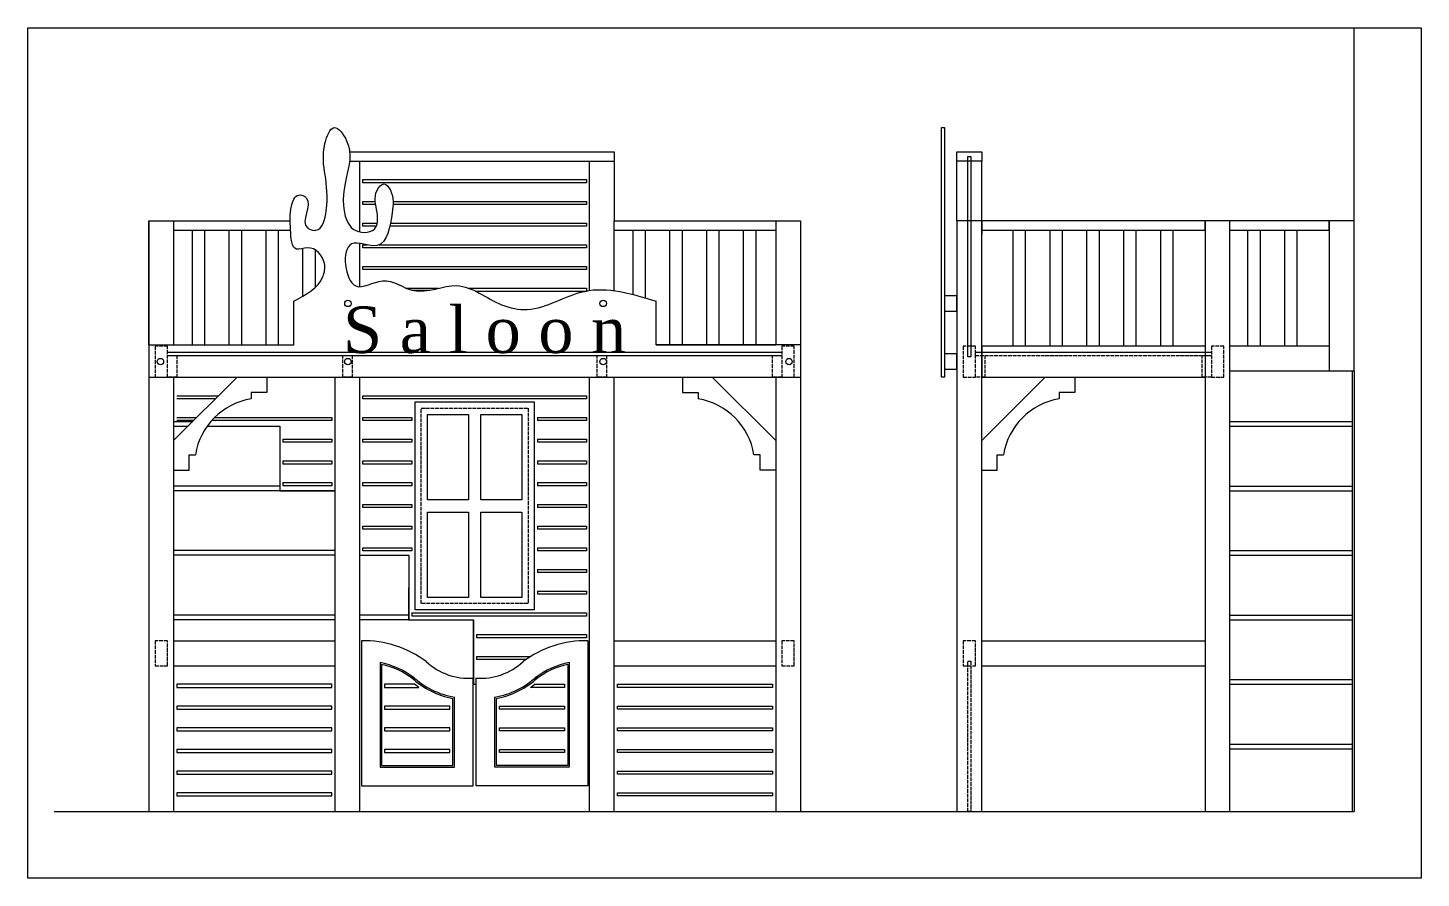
# Model space of a CAD drawing. Header units: millimetres. Extents: x -5205 to 16433, y 55921 to 73570.
# Drawn here: x 11943 to 16433, y 70830 to 73570 of the extents above; entities that cross this region are included whole.
import ezdxf

# ---------------------------------------------------------------- set-up
doc = ezdxf.new("R2010")
doc.units = ezdxf.units.MM
doc.linetypes.add('ACAD_ISO02W100', pattern=[15, 12, -3])
doc.layers.add('Невидимый контур', color=141, linetype='ACAD_ISO02W100', lineweight=15)
doc.layers.add('Размеры', color=7, linetype='Continuous', lineweight=15)
doc.styles.add('TIMES', font='TIMES.TTF')

msp = doc.modelspace()

# ---------------------------------------------------------------- linework, layer by layer
at = {"layer": 'Невидимый контур'}
msp.add_line((14997.146, 72514.327), (15757.146, 72514.327), dxfattribs=at)
for points in [[(12393.214, 72444.327), (12393.214, 72544.327), (12353.214, 72544.327), (12353.214, 72444.327), (12393.214, 72444.327)], [(12393.214, 72444.327), (12393.214, 72514.327), (12423.214, 72514.327), (12423.214, 72444.327), (12393.214, 72444.327)], [(12958.214, 72444.327), (12958.214, 72514.327), (12988.214, 72514.327), (12988.214, 72444.327), (12958.214, 72444.327)], [(13778.214, 72444.327), (13778.214, 72514.327), (13808.214, 72514.327), (13808.214, 72444.327), (13778.214, 72444.327)], [(14343.214, 72444.327), (14343.214, 72514.327), (14373.214, 72514.327), (14373.214, 72444.327), (14343.214, 72444.327)], [(14413.214, 72444.327), (14413.214, 72544.327), (14373.214, 72544.327), (14373.214, 72444.327), (14413.214, 72444.327)], [(14997.146, 72444.327), (14997.146, 72544.327), (14957.146, 72544.327), (14957.146, 72444.327), (14997.146, 72444.327)], [(14997.146, 72444.327), (14997.146, 72514.327), (15027.146, 72514.327), (15027.146, 72444.327), (14997.146, 72444.327)], [(15727.146, 72444.327), (15727.146, 72514.327), (15757.146, 72514.327), (15757.146, 72444.327), (15727.146, 72444.327)], [(15797.146, 72444.327), (15797.146, 72544.327), (15757.146, 72544.327), (15757.146, 72444.327), (15797.146, 72444.327)], [(13555.214, 71714.327), (13211.214, 71714.327), (13211.214, 72344.327), (13555.214, 72344.327)], [(12393.214, 71514.327), (12393.214, 71594.327), (12353.214, 71594.327), (12353.214, 71514.327), (12393.214, 71514.327)], [(14413.214, 71514.327), (14413.214, 71594.327), (14373.214, 71594.327), (14373.214, 71514.327), (14413.214, 71514.327)], [(14997.146, 71514.327), (14997.146, 71594.327), (14957.146, 71594.327), (14957.146, 71514.327), (14997.146, 71514.327)], [(14977.146, 71044.327), (14972.146, 71044.327), (14972.146, 71514.327), (14972.146, 71529.327), (14982.146, 71529.327), (14982.146, 71044.327)]]:
    msp.add_lwpolyline(points, close=True, dxfattribs=at)
at = {"layer": 'Размеры'}
for p, q in [((16217.146, 72948.327), (16217.146, 73570.173)), ((13013.214, 72912.411), (13013.214, 73140.927)), ((13753.214, 72723.87), (13753.214, 73140.927)), ((14937.146, 72948.327), (14937.146, 73140.927)), ((15017.146, 72948.327), (15017.146, 73140.927)), ((12333.214, 72948.327), (12333.214, 71044.327)), ((12413.214, 72948.327), (12413.214, 72548.327)), ((12472.555, 72918.327), (12472.555, 72548.327)), ((12512.555, 72918.327), (12512.555, 72548.327)), ((12591.356, 72918.327), (12591.356, 72548.327)), ((12631.356, 72918.327), (12631.356, 72548.327)), ((12710.157, 72918.327), (12710.157, 72548.327)), ((12750.157, 72918.327), (12750.157, 72548.327)), ((13833.214, 72723.011), (13833.214, 72948.327)), ((13892.555, 72918.327), (13892.555, 72710.938)), ((13932.555, 72918.327), (13932.555, 72699.761)), ((14011.356, 72918.327), (14011.356, 72548.327)), ((14051.356, 72918.327), (14051.356, 72548.327)), ((14130.157, 72918.327), (14130.157, 72548.327)), ((14170.157, 72918.327), (14170.157, 72548.327)), ((14248.958, 72918.327), (14248.958, 72548.327)), ((14288.958, 72918.327), (14288.958, 72548.327)), ((14353.214, 72948.327), (14353.214, 72548.327)), ((14433.214, 72948.327), (14433.214, 71044.327)), ((15017.146, 72944.327), (15017.146, 72904.327)), ((15117.686, 72918.327), (15117.686, 72544.327)), ((15157.686, 72918.327), (15157.686, 72544.327)), ((15236.487, 72918.327), (15236.487, 72544.327)), ((15276.487, 72918.327), (15276.487, 72544.327)), ((15355.288, 72918.327), (15355.288, 72544.327)), ((15395.288, 72918.327), (15395.288, 72544.327)), ((15474.089, 72918.327), (15474.089, 72544.327)), ((15514.089, 72918.327), (15514.089, 72544.327)), ((15592.89, 72918.327), (15592.89, 72544.327)), ((15632.89, 72918.327), (15632.89, 72544.327)), ((15737.146, 72944.327), (15737.146, 72904.327)), ((15874.089, 72918.327), (15874.089, 72544.327)), ((15914.089, 72918.327), (15914.089, 72544.327)), ((15992.89, 72918.327), (15992.89, 72544.327)), ((16032.89, 72918.327), (16032.89, 72544.327)), ((13013.214, 72735.365), (13013.214, 72875.727)), ((12828.958, 72859.054), (12828.958, 72705.004)), ((12868.958, 72854.729), (12868.958, 72732.96)), ((12393.214, 72524.327), (14373.214, 72524.327)), ((12393.214, 72514.327), (14373.214, 72514.327)), ((12413.214, 72548.327), (12800.142, 72548.327)), ((13968.098, 72548.327), (14353.214, 72548.327)), ((15017.146, 72544.327), (15017.146, 72444.327)), ((15737.146, 72544.327), (15017.146, 72544.327)), ((15737.146, 72544.327), (15737.146, 72444.327)), ((16137.146, 72544.327), (15817.146, 72544.327)), ((16137.146, 72544.327), (16137.146, 72464.327)), ((15817.146, 72464.327), (16137.146, 72464.327)), ((15817.146, 72464.327), (16217.146, 72464.327)), ((16211.146, 72464.327), (16211.146, 71044.327)), ((16217.146, 72464.327), (16217.146, 71044.327)), ((12333.214, 72444.327), (14433.214, 72444.327)), ((12413.214, 72444.327), (12413.214, 71044.327)), ((12413.214, 72239.804), (12617.737, 72444.327)), ((12933.214, 71044.327), (12933.214, 72444.327)), ((13013.214, 71044.327), (13013.214, 72444.327)), ((13753.214, 71044.327), (13753.214, 72444.327)), ((13833.214, 71044.327), (13833.214, 72444.327)), ((14353.214, 72239.804), (14148.692, 72444.327)), ((14353.214, 72444.327), (14353.214, 71044.327)), ((15017.146, 72444.327), (15737.146, 72444.327)), ((15017.146, 72239.804), (15221.669, 72444.327)), ((13181.214, 72314.327), (13181.214, 72304.327)), ((13585.214, 72314.327), (13585.214, 72304.327)), ((15817.146, 72301.327), (16211.146, 72301.327)), ((15817.146, 72286.327), (16211.146, 72286.327)), ((12765.214, 72244.327), (12765.214, 72234.327)), ((13181.214, 72244.327), (13181.214, 72234.327)), ((13585.214, 72244.327), (13585.214, 72234.327)), ((15017.146, 72144.327), (15017.146, 72239.804)), ((12765.214, 72174.327), (12765.214, 72164.327)), ((13181.214, 72174.327), (13181.214, 72164.327)), ((13585.214, 72174.327), (13585.214, 72164.327)), ((12765.214, 72104.327), (12765.214, 72094.327)), ((13181.214, 72104.327), (13181.214, 72094.327)), ((13585.214, 72104.327), (13585.214, 72094.327)), ((12755.214, 72093.327), (12413.214, 72093.327)), ((12933.214, 72078.327), (12413.214, 72078.327)), ((15817.146, 72093.327), (16211.146, 72093.327)), ((15817.146, 72078.327), (16211.146, 72078.327)), ((13181.214, 72034.327), (13181.214, 72024.327)), ((13585.214, 72034.327), (13585.214, 72024.327)), ((13181.214, 71964.327), (13181.214, 71954.327)), ((13585.214, 71964.327), (13585.214, 71954.327)), ((12933.214, 71885.327), (12413.214, 71885.327)), ((13181.214, 71894.327), (13181.214, 71884.327)), ((13585.214, 71894.327), (13585.214, 71884.327)), ((15817.146, 71885.327), (16211.146, 71885.327)), ((12933.214, 71870.327), (12413.214, 71870.327)), ((13170.433, 71870.327), (13171.214, 71870.327)), ((15817.146, 71870.327), (16211.146, 71870.327)), ((13585.214, 71824.327), (13585.214, 71814.327)), ((13585.214, 71754.327), (13585.214, 71744.327)), ((12933.214, 71677.327), (12413.214, 71677.327)), ((12933.214, 71662.327), (12413.214, 71662.327)), ((13170.49, 71677.327), (13013.214, 71677.327)), ((13170.433, 71662.327), (13013.214, 71662.327)), ((13181.214, 71684.327), (13181.214, 71674.327)), ((15817.146, 71677.327), (16211.146, 71677.327)), ((15817.146, 71662.327), (16211.146, 71662.327)), ((13389.214, 71614.327), (13389.214, 71604.327)), ((12413.214, 71594.327), (12933.214, 71594.327)), ((13833.214, 71594.327), (14353.214, 71594.327)), ((15017.146, 71594.327), (15737.146, 71594.327)), ((15737.146, 71594.327), (15737.146, 71514.327)), ((13389.214, 71544.327), (13389.214, 71534.327)), ((12413.214, 71514.327), (12933.214, 71514.327)), ((13833.214, 71514.327), (14353.214, 71514.327)), ((15017.146, 71514.327), (15737.146, 71514.327)), ((15817.146, 71469.327), (16211.146, 71469.327)), ((15817.146, 71454.327), (16211.146, 71454.327)), ((15817.146, 71261.327), (16211.146, 71261.327)), ((15817.146, 71246.327), (16211.146, 71246.327)), ((12027.97, 71044.327), (16211.146, 71044.327)), ((15802.146, 71044.327), (16217.146, 71044.327))]:
    msp.add_line(p, q, dxfattribs=at)
for points in [[(11943.473, 73570.173), (16433.14, 73570.173), (16433.14, 70829.502), (11943.473, 70829.502), (11943.473, 73570.173)], [(12980.167, 73140.927), (13833.214, 73140.927)], [(12982.923, 73170.927), (13833.214, 73170.927), (13833.214, 72948.327), (14433.214, 72948.327), (14433.214, 72548.327)], [(13064.348, 73000.927), (13023.214, 73000.927), (13023.214, 73010.927), (13063.008, 73010.927)], [(13120.698, 73010.927), (13743.214, 73010.927), (13743.214, 73000.927), (13120.585, 73000.927)], [(12333.214, 72548.327), (12333.214, 72948.327), (12788.641, 72948.327)], [(12413.214, 72918.327), (12790.645, 72918.327)], [(13066.388, 72930.927), (13023.214, 72930.927), (13023.214, 72940.927), (13069.377, 72940.927)], [(13112.158, 72940.927), (13743.214, 72940.927), (13743.214, 72930.927), (13110.052, 72930.927)], [(13833.214, 72918.327), (14353.214, 72918.327)], [(15817.146, 72918.327), (16137.146, 72918.327), (16137.146, 72948.327), (15737.146, 72948.327)], [(16217.146, 72464.327), (16217.146, 72948.327), (16137.146, 72948.327), (16137.146, 72464.327)], [(13075.64, 72870.927), (13743.214, 72870.927), (13743.214, 72860.927), (13023.214, 72860.927), (13023.214, 72870.927), (13036.986, 72870.927)], [(12335.025, 72548.327), (12800.142, 72548.327), (12800.142, 72688.917)], [(13163.553, 72730.927), (13265.75, 72730.927)], [(13180.123, 72724.922), (13238.949, 72724.922)], [(13362.745, 72730.927), (13743.214, 72730.927), (13743.214, 72720.927), (13385.312, 72720.927)], [(14433.214, 72548.327), (13968.098, 72548.327), (13968.098, 72688.917)], [(14997.146, 72514.327), (14997.146, 72524.327), (15757.146, 72524.327)], [(12713.214, 72444.327), (12713.214, 72394.327), (12663.214, 72394.327), (12663.214, 72374.327)], [(14053.214, 72444.327), (14053.214, 72394.327), (14103.214, 72394.327), (14103.214, 72374.327)], [(15317.146, 72444.327), (15317.146, 72394.327), (15267.146, 72394.327), (15267.146, 72374.327)], [(12423.214, 72384.327), (12557.737, 72384.327)], [(12547.737, 72374.327), (12423.214, 72374.327)], [(12413.214, 72301.327), (12474.737, 72301.327)], [(12413.214, 72286.327), (12459.737, 72286.327)], [(12413.214, 72286.327), (12459.737, 72286.327)], [(12423.214, 72314.327), (12487.737, 72314.327)], [(12477.737, 72304.327), (12423.214, 72304.327)], [(12521.385, 72286.327), (12755.214, 72286.327), (12755.214, 72093.327)], [(12521.385, 72286.327), (12755.214, 72286.327), (12755.214, 72078.327), (12933.214, 72078.327)], [(12545.346, 72314.327), (12923.214, 72314.327), (12923.214, 72304.327), (12535.828, 72304.327)], [(13181.214, 72304.327), (13023.214, 72304.327), (13023.214, 72314.327), (13181.214, 72314.327)], [(13231.214, 72049.327), (13231.214, 72324.327), (13363.214, 72324.327)], [(13403.214, 72324.327), (13535.214, 72324.327), (13535.214, 72049.327)], [(13585.214, 72314.327), (13743.214, 72314.327), (13743.214, 72304.327), (13585.214, 72304.327)], [(12765.214, 72244.327), (12923.214, 72244.327), (12923.214, 72234.327), (12765.214, 72234.327)], [(13181.214, 72234.327), (13023.214, 72234.327), (13023.214, 72244.327), (13181.214, 72244.327)], [(13585.214, 72244.327), (13743.214, 72244.327), (13743.214, 72234.327), (13585.214, 72234.327)], [(12413.214, 72144.327), (12463.214, 72144.327), (12463.214, 72194.327), (12483.214, 72194.327)], [(14353.214, 72144.327), (14303.214, 72144.327), (14303.214, 72194.327), (14283.214, 72194.327)], [(15017.146, 72144.327), (15067.146, 72144.327), (15067.146, 72194.327), (15087.146, 72194.327)], [(12765.214, 72174.327), (12923.214, 72174.327), (12923.214, 72164.327), (12765.214, 72164.327)], [(13181.214, 72164.327), (13023.214, 72164.327), (13023.214, 72174.327), (13181.214, 72174.327)], [(13585.214, 72174.327), (13743.214, 72174.327), (13743.214, 72164.327), (13585.214, 72164.327)], [(12765.214, 72104.327), (12923.214, 72104.327), (12923.214, 72094.327), (12765.214, 72094.327)], [(13181.214, 72094.327), (13023.214, 72094.327), (13023.214, 72104.327), (13181.214, 72104.327)], [(13585.214, 72104.327), (13743.214, 72104.327), (13743.214, 72094.327), (13585.214, 72094.327)], [(12755.214, 72078.327), (12933.214, 72078.327)], [(13181.214, 72024.327), (13023.214, 72024.327), (13023.214, 72034.327), (13181.214, 72034.327)], [(13585.214, 72034.327), (13743.214, 72034.327), (13743.214, 72024.327), (13585.214, 72024.327)], [(13363.214, 71734.327), (13231.214, 71734.327), (13231.214, 72009.327)], [(13535.214, 72009.327), (13535.214, 71734.327), (13403.214, 71734.327)], [(13181.214, 71954.327), (13023.214, 71954.327), (13023.214, 71964.327), (13181.214, 71964.327)], [(13585.214, 71964.327), (13743.214, 71964.327), (13743.214, 71954.327), (13585.214, 71954.327)], [(13181.214, 71884.327), (13023.214, 71884.327), (13023.214, 71894.327), (13181.214, 71894.327)], [(13585.214, 71894.327), (13743.214, 71894.327), (13743.214, 71884.327), (13585.214, 71884.327)], [(13013.214, 71870.327), (13171.214, 71870.327), (13171.214, 71662.327), (13379.214, 71662.327), (13379.214, 71454.327), (13388.214, 71454.327)], [(13013.214, 71870.327), (13171.214, 71870.327), (13170.433, 71662.327)], [(13585.214, 71824.327), (13743.214, 71824.327), (13743.214, 71814.327), (13585.214, 71814.327)], [(13585.214, 71754.327), (13743.214, 71754.327), (13743.214, 71744.327), (13585.214, 71744.327)], [(13170.433, 71662.327), (13378.433, 71662.327), (13378.433, 71469.327)], [(13181.214, 71684.327), (13743.214, 71684.327), (13743.214, 71674.327), (13181.214, 71674.327)], [(13389.214, 71614.327), (13743.214, 71614.327), (13743.214, 71604.327), (13389.214, 71604.327)], [(13018.214, 71594.53), (13018.214, 71127.224), (13378.214, 71127.224), (13378.214, 71475.013)], [(13748.214, 71594.489), (13748.214, 71127.224), (13388.214, 71127.224), (13388.214, 71475.013)], [(13078.214, 71525.347), (13078.214, 71187.224), (13318.214, 71187.224), (13318.214, 71413.728)], [(13389.214, 71544.327), (13563.905, 71544.327)], [(13548.76, 71534.327), (13389.214, 71534.327)], [(13688.214, 71525.347), (13688.214, 71187.224), (13448.214, 71187.224), (13448.214, 71413.728)], [(13083.214, 71518.414), (13083.214, 71192.224), (13313.214, 71192.224), (13313.214, 71408.595)], [(13683.214, 71518.414), (13683.214, 71192.224), (13453.214, 71192.224), (13453.214, 71408.595)], [(12923.214, 71454.327), (12423.214, 71454.327), (12423.214, 71444.327), (12923.214, 71444.327)], [(13843.214, 71454.327), (14343.214, 71454.327), (14343.214, 71444.327), (13843.214, 71444.327)], [(13748.214, 71246.327), (13753.214, 71246.327)]]:
    msp.add_lwpolyline(points, dxfattribs=at)
for points in [[(14897.146, 72469.532), (14897.146, 72444.327), (14887.146, 72444.327), (14887.146, 73248.574), (14897.146, 73248.574), (14897.146, 72469.532)], [(14937.146, 73170.927), (15017.146, 73170.927), (15017.146, 73140.927), (14937.146, 73140.927), (14937.146, 73170.927)], [(14977.146, 72509.327), (14972.146, 72509.327), (14972.146, 73140.927), (14972.146, 73155.927), (14982.146, 73155.927), (14982.146, 72509.327)], [(13023.214, 73070.927), (13023.214, 73080.927), (13743.214, 73080.927), (13743.214, 73070.927)], [(15017.146, 71044.327), (15017.146, 72948.327), (14937.146, 72948.327), (14937.146, 71044.327)], [(15017.146, 72918.327), (15737.146, 72918.327), (15737.146, 72948.327), (15017.146, 72948.327)], [(15817.146, 71044.327), (15817.146, 72948.327), (15737.146, 72948.327), (15737.146, 71044.327)], [(13023.214, 72790.927), (13023.214, 72800.927), (13743.214, 72800.927), (13743.214, 72790.927)], [(14937.146, 72681.731), (14937.146, 72706.731), (14897.146, 72706.731), (14897.146, 72656.731), (14937.146, 72656.731)], [(14937.146, 72494.532), (14937.146, 72519.532), (14897.146, 72519.532), (14897.146, 72469.532), (14937.146, 72469.532)], [(13023.214, 72374.327), (13023.214, 72384.327), (13743.214, 72384.327), (13743.214, 72374.327), (13023.214, 72374.327)], [(13575.214, 71694.327), (13191.214, 71694.327), (13191.214, 72364.327), (13575.214, 72364.327)], [(13231.214, 72324.327), (13363.214, 72324.327), (13363.214, 72049.327), (13231.214, 72049.327)], [(13403.214, 72324.327), (13535.214, 72324.327), (13535.214, 72049.327), (13403.214, 72049.327)], [(13231.214, 72009.327), (13363.214, 72009.327), (13363.214, 71734.327), (13231.214, 71734.327)], [(13403.214, 72009.327), (13535.214, 72009.327), (13535.214, 71734.327), (13403.214, 71734.327)], [(12923.214, 71444.327), (12923.214, 71454.327), (12423.214, 71454.327), (12423.214, 71444.327), (12923.214, 71444.327)], [(13203.013, 71444.327), (13189.592, 71454.327), (13093.214, 71454.327), (13093.214, 71444.327)], [(13563.415, 71444.327), (13576.837, 71454.327), (13673.214, 71454.327), (13673.214, 71444.327)], [(13843.214, 71444.327), (13843.214, 71454.327), (14343.214, 71454.327), (14343.214, 71444.327), (13843.214, 71444.327)], [(12923.214, 71374.327), (12923.214, 71384.327), (12423.214, 71384.327), (12423.214, 71374.327), (12923.214, 71374.327)], [(13303.214, 71374.327), (13303.214, 71384.327), (13093.214, 71384.327), (13093.214, 71374.327)], [(13463.214, 71374.327), (13463.214, 71384.327), (13673.214, 71384.327), (13673.214, 71374.327)], [(13843.214, 71374.327), (13843.214, 71384.327), (14343.214, 71384.327), (14343.214, 71374.327), (13843.214, 71374.327)], [(12923.214, 71304.327), (12923.214, 71314.327), (12423.214, 71314.327), (12423.214, 71304.327), (12923.214, 71304.327)], [(13303.214, 71304.327), (13303.214, 71314.327), (13093.214, 71314.327), (13093.214, 71304.327)], [(13463.214, 71304.327), (13463.214, 71314.327), (13673.214, 71314.327), (13673.214, 71304.327)], [(13843.214, 71304.327), (13843.214, 71314.327), (14343.214, 71314.327), (14343.214, 71304.327), (13843.214, 71304.327)], [(12923.214, 71234.327), (12923.214, 71244.327), (12423.214, 71244.327), (12423.214, 71234.327), (12923.214, 71234.327)], [(13303.214, 71234.327), (13303.214, 71244.327), (13093.214, 71244.327), (13093.214, 71234.327)], [(13463.214, 71234.327), (13463.214, 71244.327), (13673.214, 71244.327), (13673.214, 71234.327)], [(13843.214, 71234.327), (13843.214, 71244.327), (14343.214, 71244.327), (14343.214, 71234.327), (13843.214, 71234.327)], [(12923.214, 71164.327), (12923.214, 71174.327), (12423.214, 71174.327), (12423.214, 71164.327), (12923.214, 71164.327)], [(13843.214, 71164.327), (13843.214, 71174.327), (14343.214, 71174.327), (14343.214, 71164.327), (13843.214, 71164.327)], [(12923.214, 71094.327), (12923.214, 71104.327), (12423.214, 71104.327), (12423.214, 71094.327), (12923.214, 71094.327)], [(13843.214, 71094.327), (13843.214, 71104.327), (14343.214, 71104.327), (14343.214, 71094.327), (13843.214, 71094.327)]]:
    msp.add_lwpolyline(points, close=True, dxfattribs=at)
for centre in [(12974.714, 72681.731), (13797.318, 72681.731), (12370.754, 72494.532), (12974.714, 72494.532), (13797.318, 72494.532), (14396.181, 72494.532)]:
    msp.add_circle(centre, 10.225, dxfattribs=at)
for centre, radius, start, end in [((12698.699, 72158.842), 218.387, 99.351198, 170.648802), ((14067.73, 72158.842), 218.387, 9.351198, 80.648802), ((15302.631, 72158.842), 218.387, 99.351198, 170.648802), ((13026.507, 71261.275), 333.317, 52.955414, 91.425607), ((13739.922, 71261.275), 333.317, 88.574393, 127.044586), ((13026.507, 71261.275), 268.317, 52.955414, 78.88902), ((13362.871, 71672.881), 198.911, 227.037606, 274.424156), ((13403.558, 71672.881), 198.911, 265.575844, 312.962394), ((13739.922, 71261.275), 268.317, 101.11098, 127.044586), ((13026.507, 71261.275), 263.317, 52.955414, 77.563481), ((13362.871, 71672.881), 268.911, 227.037606, 259.358878), ((13362.871, 71672.881), 263.911, 227.037606, 260.258143), ((13403.558, 71672.881), 263.911, 279.741857, 312.962394), ((13403.558, 71672.881), 268.911, 280.641122, 312.962394), ((13739.922, 71261.275), 263.317, 102.436519, 127.044586)]:
    msp.add_arc(centre, radius, start, end, dxfattribs=at)
msp.add_open_spline([(12800.142, 72688.917), (12839.464, 72710.106), (12892.324, 72738.591), (12906.433, 72821.537), (12860.524, 72874.911), (12792.956, 72842.649), (12790.221, 72932.43), (12785.439, 72978.512), (12806.606, 73039.972), (12874, 73013.171), (12817.749, 72942.226), (12853.795, 72919.44), (12891.233, 72909.684), (12913.557, 73005.047), (12902.713, 73092.128), (12888.262, 73175.725), (12927.388, 73273.015), (12995.741, 73180.216), (12964.445, 73083.478), (12951.664, 72977.387), (12995.324, 72908.294), (13072.157, 72905.69), (13071.578, 72984.48), (13053.107, 73031.618), (13091.869, 73078.125), (13125.195, 73029.908), (13116.957, 72966.688), (13096.27, 72835.453), (12945.657, 72917.496), (12971.629, 72689.353), (13096.331, 72781.763), (13194.149, 72693.189), (13336.42, 72771.875), (13443.777, 72677.248), (13590.445, 72648.011), (13746.644, 72757.331), (13889.772, 72713.114), (13968.098, 72688.917)], degree=3, knots=[0, 0, 0, 0, 123.18292824, 165.59576906, 239.89304277, 276.56619488, 341.29692142, 417.82394173, 460.48091585, 486.9855207, 583.46805587, 588.93171315, 612.71148573, 684.89490021, 799.40547234, 901.13371039, 960.08118238, 1017.95104754, 1138.83261432, 1277.40924457, 1309.42629571, 1377.62609071, 1431.71495033, 1503.30595044, 1534.21778999, 1563.13853257, 1636.12145167, 1752.39943589, 1833.92528579, 1970.04296912, 2057.98966696, 2163.36253402, 2302.96536524, 2460.10565112, 2544.30289782, 2737.39373466, 2970.77760391, 2970.77760391, 2970.77760391, 2970.77760391], dxfattribs=at)

# ---------------------------------------------------------------- texts
at = {"layer": 'Размеры', "insert": (12959.105, 72672.347), "char_height": 150, "attachment_point": 1, "style": 'TIMES'}
msp.add_mtext('S a l o o n', dxfattribs=at)

doc.saveas('drawing.dxf')
